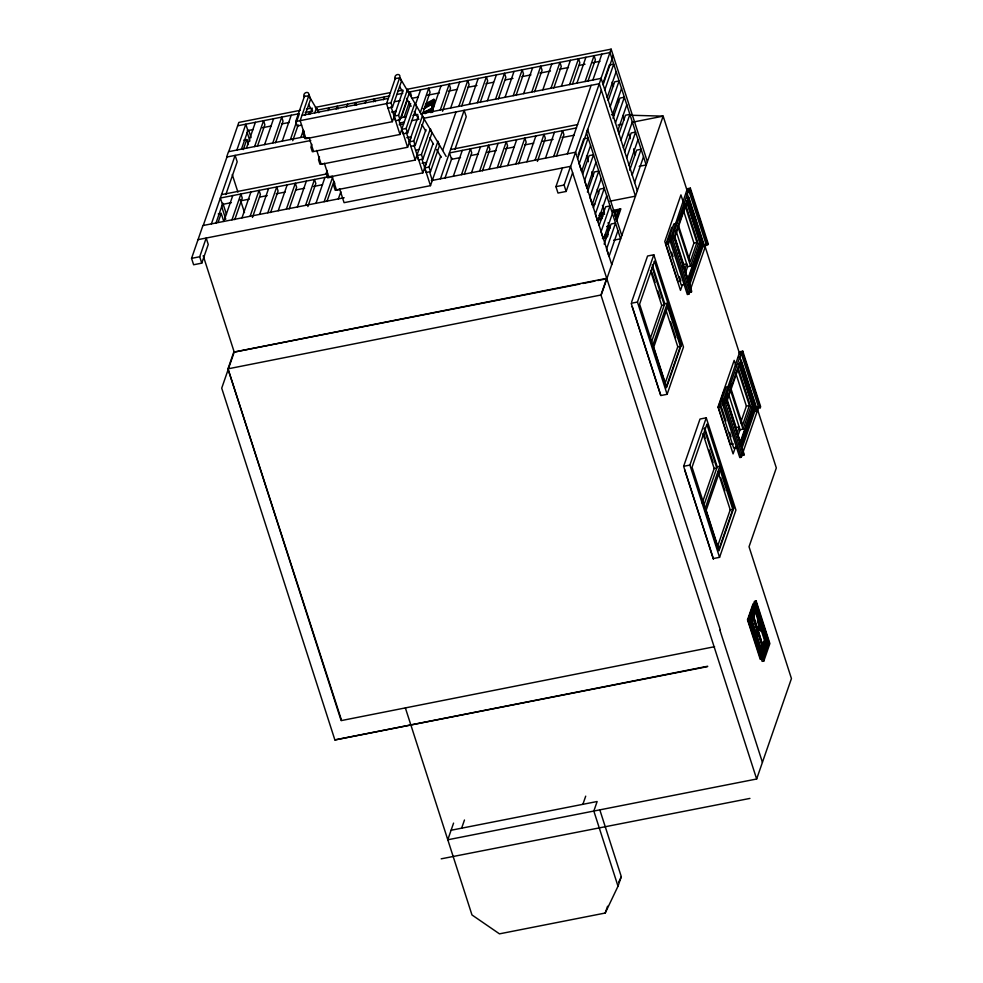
<?xml version="1.0" encoding="UTF-8"?>
<svg xmlns="http://www.w3.org/2000/svg" width="983" height="983" viewBox="0 0 983 983"><rect width="100%" height="100%" fill="white"/><g stroke="black" fill="none" stroke-linecap="round" stroke-linejoin="round"><path stroke-width="1.47" d="M751.159 618.381L756.382 603.292L769.099 642.808L763.877 657.897L751.159 618.381L756.382 603.292M424.201 112.467L431.807 108.142L432.581 102.637L425.258 106.766L425.909 107.577L431.291 104.653L433.282 103.412L432.581 102.637M424.386 112.898L426.339 111.03L427.04 111.804L425.037 113.709M432.692 101.863L425.074 106.336M431.82 108.142L432.876 100.487L425.565 104.628L426.217 105.427L431.598 102.502L430.873 101.753M432.901 106.164L433.282 103.412M432.581 112.418L434.547 100.106L433.859 99.332L431.783 112.099M432.422 109.531L426.954 112.418L426.339 111.03M427.114 105.525L427.2 104.898L427.814 106.299L427.212 104.898M426.954 112.418L430.726 110.035M425.381 104.186L427.507 102.76L428.109 104.149L427.507 102.76L433.859 99.332M427.814 106.299L429.927 104.554M201.773 263.149L199.709 256.747L206.197 238.046L208.249 244.448L201.773 263.149L193.614 264.759L191.562 258.357L202.916 225.549L344.161 197.755M203.248 225.488L226.962 156.997M228.707 151.677L238.82 122.42L300.38 110.305M211.406 223.878L235.121 155.388L237.186 161.79L225.82 194.609M236.866 150.067L245.811 124.214L247.876 130.616L241.413 149.293M215.941 223.153L222.858 203.174M218.214 221.998L221.2 213.372L218.251 213.95M243.28 149.588L246.77 139.525L243.821 140.102M246.45 148.163L255.408 122.297M223.817 221.433L232.774 195.568M254.609 146.565L263.567 120.688L264.869 124.78L257.411 146.332M231.963 219.836L240.921 193.97L242.236 198.05L234.777 219.602M264.611 144.587L273.569 118.722M241.978 217.857L250.935 191.992M272.77 142.99L281.728 117.124L283.03 121.204L275.572 142.756M250.124 216.26L259.082 190.395L260.397 194.474L252.434 217.464M282.268 141.11L291.226 115.244M259.635 214.392L268.592 188.515M301.597 125.16L297.173 126.021L295.723 121.511L304.681 95.646M290.427 139.512L299.385 113.647L237.653 125.787M267.794 212.783L276.751 186.917L278.066 190.997L270.595 212.549M292.737 140.716L298.205 124.915M308.601 96.211L300.147 120.639L305.946 138.689L392.352 121.683L395.989 111.177L391.529 112.062M305.074 115.097L310.554 99.283L309.104 94.773M300.859 137.46L303.342 130.272M308.822 114.47L309.817 111.595M304.325 131.132L303.329 134.007L304.779 138.517L309.19 137.657M310.296 113.881L312.287 108.142M278.226 210.731L287.171 184.865M314.707 113.02L316.207 108.708M341.15 720.613L227.982 368.846L233.757 352.172L579.81 284.075M203.198 255.703L234.212 352.074L221.716 388.162L334.884 739.941L707.527 666.609M286.372 209.121L295.33 183.256L296.645 187.335L289.174 208.9M311.881 144.341L310.886 147.217L312.348 151.738L399.983 134.474L410.673 103.485M328.003 110.686L328.998 107.811M297.407 206.958L306.364 181.093M319.487 156.838L318.492 159.713L319.942 164.235L322.891 163.657M336.161 109.088L337.157 106.213L338.029 108.929M305.566 205.349L314.523 179.484L315.826 183.563L307.863 206.553M346.581 107.036L347.577 104.161M327.179 170.452L326.184 173.315L327.634 177.837L332.057 176.965M315.985 203.297L324.943 177.431M354.74 105.427L355.735 102.551L356.608 105.279M324.144 201.699L332.598 177.259M326.946 201.466L333.913 181.339M334.785 182.949L333.79 185.824L335.24 190.333L339.651 189.461M365.197 103.375L366.192 100.499M338.361 198.898L340.831 191.759M373.356 101.765L374.351 98.89L375.223 101.618M383.358 99.799L384.353 96.924M395.51 77.768L386.552 103.633L392.352 121.683M388.002 108.155L392.426 107.282L390.964 102.76L399.43 78.333M392.426 107.282L401.383 81.417L400.29 78.026M407.527 89.392L408.977 93.913L400.02 119.779L395.608 120.651L394.146 116.129L403.104 90.264M400.02 119.779L398.57 115.257L407.023 90.829M401.211 117.714L407.183 100.463M404.025 117.481L409.493 101.667M406.139 128.478L401.715 129.351L403.165 133.86L407.589 133L406.139 128.478L414.593 104.051M415.625 104.161L420.601 89.785M407.589 133L416.546 107.122L415.821 104.874M418.279 115.982L409.321 141.847L413.732 140.974L422.199 116.547M316.735 150.399L321.195 164.284L407.601 147.278L411.25 136.772L406.778 137.645M420.294 112.615L428.76 88.187L430.062 92.267L422.604 113.819M410.771 146.356L415.195 145.496L424.152 119.631L423.059 116.24M324.353 163.19L328.826 177.075L415.231 160.069L425.971 129.584M432.09 111.632L441.048 85.767M421.424 154.577L430.382 128.712L431.844 133.233L422.887 159.099L418.463 159.959L417.013 155.449L421.424 154.577L422.887 159.099M440.249 110.035L449.206 84.157L450.509 88.249L442.547 111.239M331.984 175.982L336.444 189.866L422.862 172.873L426.499 162.367L422.026 163.239M437.988 141.208L439.438 145.73L430.48 171.595L426.069 172.467L424.607 167.946L433.073 143.518M430.48 171.595L429.03 167.073L437.484 142.646M450.669 107.983L459.626 82.105M339.614 188.785L344.075 202.67L430.48 185.664L440.703 156.15M442.682 150.448L456.014 111.915M458.828 106.373L467.785 80.508L469.1 84.587L461.629 106.139M440.458 178.808L464.173 110.317L466.237 116.719L454.871 149.539M469.247 104.321L478.205 78.456M444.992 178.083L451.91 158.103M477.406 102.723L486.364 76.846L487.679 80.925L480.208 102.49M453.335 176.276L462.28 150.411M461.482 174.667L470.439 148.802L471.754 152.881L464.283 174.433M487.408 100.745L496.366 74.88M495.567 99.148L504.525 73.27L505.84 77.362L498.369 98.914M471.496 172.701L480.454 146.836M479.643 171.091L488.6 145.226L489.915 149.305L482.444 170.858M505.078 97.268L514.035 71.403M513.224 95.67L522.182 69.805L523.497 73.885L516.038 95.437M489.153 169.223L498.111 143.358M497.312 167.614L506.27 141.749L507.572 145.828L500.114 167.393M523.656 93.618L532.614 67.753M531.803 92.009L540.761 66.144L542.075 70.223L534.617 91.775M507.732 165.562L516.689 139.697M515.891 163.964L524.848 138.099L526.163 142.179L518.692 163.731M542.837 89.846L551.795 63.969M550.996 88.237L559.954 62.371L561.268 66.451L553.798 88.003M526.925 161.79L535.882 135.924M535.071 160.192L544.029 134.315L545.344 138.394L537.382 161.396M561.428 86.185L570.386 60.319M569.575 84.575L578.532 58.71L579.847 62.789L572.389 84.354M545.504 158.14L554.461 132.263M576.947 83.125L585.905 57.26M553.662 156.53L562.62 130.665L563.923 134.745L556.464 156.297M585.106 81.528L594.064 55.662L595.379 59.742L587.908 81.294M572.622 172.738L566.147 191.452L557.988 193.049L555.936 186.647L562.411 167.946M592.884 80.004L601.829 54.151M567.412 153.827L591.127 85.337M566.147 191.452L564.082 185.05L570.558 166.336L606.855 278.742L597.848 280.524M601.031 78.407L611.143 49.15L406.962 89.33M420.822 113.856L601.141 78.37L570.693 166.311L198.038 239.643M578.25 154.675L583.73 138.873L588.141 138.001L579.184 163.866L581.604 171.398L590.562 145.533M602.825 83.702L609.3 65.025L613.711 64.153L604.766 90.018M603.095 84.808L613.208 55.552M577.635 158.619L601.35 90.129M607.187 97.55L616.144 71.685M582.649 174.323L589.124 155.646L593.535 154.773L584.578 180.639L586.998 188.171L595.956 162.306M608.219 100.475L614.694 81.786L619.118 80.925L610.16 106.791M612.581 114.323L621.539 88.445M587.404 192.066L594.371 171.951L598.782 171.079L589.825 196.944L592.245 204.476L601.203 178.611M612.974 118.218L619.941 98.103L624.365 97.231L615.407 123.096M617.828 130.628L626.785 104.763M593.413 207.794L599.888 189.105L604.299 188.232L595.354 214.11L597.775 221.63L606.732 195.764M618.995 133.934L625.458 115.257L629.882 114.384L620.924 140.25M623.345 147.782L632.302 121.917M599.114 225.5L605.589 206.823L610.001 205.951L601.043 231.816L603.464 239.348L612.421 213.483M624.684 151.652L631.16 132.975L635.583 132.103L626.626 157.968M629.046 165.5L638.004 139.635M609.534 225.807L606.966 234.691M607.457 233.278L609.902 226.225L606.88 226.409M604.14 244.103L611.107 223.977L615.53 223.116L606.572 248.982L608.993 256.502L617.951 230.636M629.71 170.243L636.677 150.129L641.1 149.256L632.143 175.121M614.744 216.051L615.727 213.2M615.886 217.268L618.774 210.436L612.864 211.603M615.85 218.853L618.774 210.436M616.206 220.131L620.052 209.01M616.587 221.273L620.887 208.851L612.569 210.485M634.563 182.654L643.521 156.788M453.568 823.103L447.793 839.777L756.652 779.003L600.957 295.011L606.732 278.336L234.212 352.074M601.08 295.428L663.156 116.154L631.197 115.257M631.688 301.842L647.564 256.01L653.806 254.781L683.48 347.036L667.113 394.306L660.871 395.535L631.197 303.28L637.439 302.051L653.806 254.781M461.629 828.178L464.468 820.006M679.462 276.592L680.838 280.892L677.852 281.482L665.872 244.239L671.745 227.27M684.881 284.345L681.244 285.058L667.482 242.297L673.846 223.927L676.832 223.338M670.775 237.911L672.261 237.616L689.685 291.754L688.825 294.224L687.338 294.519L669.915 240.38L670.861 236.338L673.846 235.748L691.7 291.263L691.405 292.148L688.407 292.737M671.082 237.026L687.35 188.711L690.336 188.134L708.19 243.649L707.821 244.718L704.836 245.295M688.825 294.224L671.414 240.085L672.261 237.616M672.569 236.731L688.69 190.174L687.203 190.469M691.405 292.148L673.846 235.748M707.821 244.718L689.968 189.191L690.336 188.134M679.658 220.511L684.942 205.25L696.922 242.494L690.189 261.933L678.675 226.115M673.797 238.476L686.92 200.581M674.227 238.93L688.69 197.153L703.779 244.054L689.316 285.832M675.235 240.061L690.324 286.962M650.242 338.644L661.731 305.48L650.463 270.46M651.348 342.465L664.754 303.735L652.233 264.82M652.528 346.065L667.359 303.231L664.754 303.735M682.743 267.339L683.726 264.513L674.51 235.871M684.758 269.588L686.712 263.923L683.726 264.513M688.653 258.345L693.937 243.084L683.799 211.566M685.643 272.34L687.609 266.688L676.12 230.98M682.448 284.714L680.482 290.366L664.778 241.548L680.936 194.892L683.701 203.506M687.609 266.688L690.594 266.098L698.299 243.833L685.458 203.923M687.609 279.75L700.166 243.465L686.404 200.704M687.473 281.777L700.596 243.895L686.748 200.839M688.604 281.556L701.715 243.673L700.596 243.895M688.813 283.276L702.108 244.878L687.412 199.18M690.484 289.457L706.113 244.312L688.69 190.174M664.791 384.255L677.779 346.778L666.044 310.296M680.383 346.262L666.4 386.626L653.72 347.232L667.703 306.856L680.383 346.262L677.779 346.778M683.64 466.311L700.007 419.041L706.249 417.812L735.935 510.066L719.568 557.336L713.326 558.565L683.64 466.311L689.882 465.082L706.249 417.812M733.293 443.923L730.308 444.513L718.327 407.269L724.201 390.3M737.336 447.376L733.687 448.101L719.937 405.328L726.29 386.958L729.288 386.368M582.882 804.315L585.708 796.156M723.218 400.941L724.717 400.646L742.128 454.785L741.28 457.267L739.781 457.562L722.37 403.411L723.304 399.368L726.29 398.779L744.156 454.306L743.848 455.19L740.863 455.768M723.304 399.368L723.525 400.056L739.794 351.754L742.779 351.164L760.645 406.679L760.277 407.748L757.291 408.338L757.66 407.269M741.28 457.267L723.857 403.116L724.717 400.646M725.024 399.762L741.145 353.204L739.646 353.499M743.848 455.19L726.29 398.779M760.277 407.748L742.411 352.221L742.779 351.164M726.793 398.57L728.305 394.22M732.102 383.554L730.664 387.72L742.644 424.963L749.378 405.524L737.852 369.706M726.732 400.106L731.106 387.474M732.077 384.66L737.422 369.227M726.683 401.961L741.145 360.183L756.234 407.085L741.772 448.862M702.194 503.124L714.174 468.51L702.906 433.491M703.791 505.495L717.209 466.778L704.688 427.851M704.971 509.096L719.802 466.261L717.209 466.778M736.722 434.031L739.167 426.966L736.181 427.544L726.965 398.901M740.617 422.776L746.38 406.114L735.788 373.159M737.606 436.784L740.052 429.718L728.563 394.011M735.542 446.823L733.085 453.888L718.008 406.999L734.166 360.356L735.984 366.032M740.052 429.718L743.037 429.129L750.754 406.876L737.914 366.954M739.548 444.242L752.622 406.507L738.86 363.735M740.408 443.407L753.052 406.925L739.191 363.87M740.568 445.987L754.17 406.704L753.052 406.925M741.256 446.307L754.551 407.908L739.855 362.211M742.767 449.993L727.678 403.091L726.191 403.386M742.435 453.9L758.557 407.355L741.145 353.204M717.246 547.298L730.222 509.808L718.02 471.865M732.827 509.292L718.843 549.669L706.175 510.263L720.146 469.899L732.827 509.292L730.222 509.808M405.389 707.969L471.975 914.952L499.475 933.85L605.221 913.035L607.58 906.228M605.221 913.035L618.012 886.211L621.317 876.689L599.925 810.189M747.522 619.831L749.206 619.499L761.923 659.028L760.24 659.36L747.522 619.831L753.027 603.943L754.698 603.623M760.547 658.094L747.916 620.212L754.477 601.277L756.16 600.945L769.873 643.57L763.828 661.043L762.144 661.362L748.432 618.749L750.115 618.418L756.16 600.945M749.279 617.385L753.138 605.123M752.192 616.501L754.993 608.403M751.565 620.506L756.296 606.892L767.514 641.764L762.845 655.256L751.626 620.384M756.357 633.974L757.279 631.295M757.414 630.902L759.269 625.544L760.117 625.372L758.507 631.504L763.103 646.63L762.267 646.802L757.524 632.069L758.372 631.909L763.103 646.63M756.308 635.239L757.696 631.209L752.966 616.488M757.832 630.816L759.687 625.458L754.956 610.738M756.259 636.492L758.114 631.135L753.383 616.402M760.117 625.372L758.262 630.73L753.519 616.009M756.554 636.013L757.954 631.995L762.685 646.716L761.297 650.734M758.544 630.25L759.945 626.232L764.676 640.953L762.82 646.322M756.517 637.267L758.372 631.909M761.432 648.067L763.84 641.125M762.267 646.802L763.238 646.236M761.665 651.913L765.524 640.793L755.792 610.566L751.946 621.686L751.11 621.846M762.476 654.076L766.679 641.924L755.46 607.052M763.336 656.804L768.288 642.513L756.074 604.545M749.931 798.417L441.195 858.835M756.652 779.003L791.438 678.553L749.034 546.745L776.324 467.933L757.549 409.542M618.762 882.046L621.317 876.689M714.567 646.703L341.605 720.527L227.982 368.846L228.904 367.384M423.71 108.757L427.9 105.672M425.909 107.577L423.82 109.248L423.169 108.449M426.253 111.644L431.721 108.757A198.64 76.772 58 0 1 430.935 112.701M428.195 103.534L431.881 101.777M334.884 739.941L707.649 666.253M227.982 368.846L600.957 295.011M719.9 630.115L762.427 762.329M308.797 95.67L303.907 96.629L303.907 94.724A2.617 2.027 -30.5 0 1 308.797 93.766L308.797 95.67L318.824 112.713M399.86 77.743L394.969 78.714L394.969 76.809A2.617 2.027 -30.5 0 1 399.86 75.838L399.86 77.743L446.135 156.42M306.377 109.125L310.886 108.241M315.383 107.356L390.448 92.574M397.955 91.1L402.465 90.215M305.209 112.492L312.717 111.018M318.725 109.838L389.796 95.855M396.788 94.466L402.797 93.287M408.805 92.107L609.988 52.541L646.15 164.96L639.208 166.324M301.965 115.38L388.371 98.386M247.224 130.714L253.221 129.535M262.24 127.765L271.247 125.984M281.752 123.919L289.26 122.445M394.355 101.765L400.351 100.585M412.369 98.214L418.365 97.034M427.384 95.265L439.389 92.906M448.395 91.124L457.402 89.355M467.908 87.29L476.927 85.509M485.934 83.739L493.441 82.265M505.446 79.906L512.954 78.419M521.961 76.649L530.967 74.88M539.974 73.111L550.48 71.034M559.499 69.265L568.506 67.495M579.012 65.431L585.02 64.239M592.528 62.765L600.023 61.29M295.723 121.511L390.964 102.76M394.146 116.129L398.57 115.257M305.123 136.625L228.486 151.701L226.631 157.059L310.775 140.495M399.786 117.985L405.795 116.805M413.007 115.392L417.824 114.446M399.442 123.059L403.939 122.162M411.459 120.688L418.967 119.213M423.476 118.329L599.286 83.727L635.46 196.158L609.915 201.183M399.147 124.853L403.62 123.969M415.895 150.153L418.869 149.563M221.531 194.634L327.585 173.77M450.656 149.551L577.623 124.571M330.386 176.362L220.364 198.013L222.428 204.415L231.386 202.645M576.456 127.937L449.489 152.918L451.553 159.32L460.511 157.563M618.086 125.025L622.595 124.141M633.113 122.076L663.156 116.154L687.584 192.054M240.344 200.888L249.313 199.119M259.77 197.067L267.229 195.592M276.198 193.835L285.156 192.066M295.613 190.014L304.57 188.244M313.54 186.487L322.498 184.718M470.968 155.498L478.438 154.036M487.408 152.267L496.366 150.51M505.323 148.74L514.293 146.983M524.738 144.919L533.708 143.162M542.665 141.392L553.122 139.34M562.079 137.571L574.035 135.224M424.607 167.946L429.03 167.073M431.316 180.602L575.571 152.218L611.745 264.648M191.562 258.357L199.709 256.747M555.936 186.647L564.082 185.05M591.877 204.734L594.887 204.145M686.982 189.78L689.968 189.191M685.851 194.351L687.35 194.056L704.762 248.208M600.035 212.955L604.508 212.07M599.581 214.208L604.004 213.336M598.745 215.375L604.619 214.22M613.429 212.488L617.84 211.615M687.019 197.976L688.518 197.681M599.741 216.346L602.653 215.781M598.536 217.403L602.898 216.555M597.922 219.283L602.395 218.398M597.111 220.266L601.461 219.406M607.003 226.79L609.902 226.225M605.43 235.109L608.342 234.532M604.606 235.441L607.568 234.851M603.427 236.891L607.924 236.006M602.395 238.218L606.855 237.333M613.638 240.171L620.58 238.808L586.47 132.779L587.637 129.4L621.748 235.428M670.553 237.222L673.539 236.633M669.915 240.38L671.414 240.085M667.482 242.297L671.119 241.585M665.872 244.239L668.858 243.649M693.937 243.084L696.922 242.494M698.299 243.833L700.166 243.465M702.108 244.878L703.595 244.583M704.614 244.607L706.113 244.312M582.821 283.473L594.838 281.113M688.186 292.049L689.685 291.754M661.731 305.48L664.324 304.976L652.122 267.032M739.425 352.811L742.411 352.221M738.307 357.382L739.794 357.099L757.217 411.238L755.718 411.533M722.996 400.253L725.982 399.663M722.37 403.411L723.857 403.116M719.937 405.328L723.574 404.615M718.327 407.269L721.313 406.679M746.38 406.114L749.378 405.524M750.754 406.876L752.622 406.507M754.551 407.908L756.05 407.613M757.07 407.638L758.557 407.355M714.174 468.51L716.779 468.006L704.098 428.6M760.363 626.146L759.269 625.544M764.676 640.953L765.524 640.793M451.086 830.254L597.136 801.514L593.83 811.049L618.012 886.211M611.401 114.704L614.449 114.79M768.288 642.513L769.099 642.808M429.153 102.416L429.89 103.166M428.858 104.554L429.583 105.304M430.566 103.891L431.291 104.653M429.718 110.01L430.443 110.772M399.602 86.578L402.686 91.824M406.532 98.374L411.164 106.25M414.248 111.484L418.107 118.046M421.965 124.608L425.823 131.157M429.669 137.718L433.528 144.268M436.612 149.514L441.244 157.378M308.527 104.493L312.385 111.054M606.732 278.336L720.342 630.017M704.958 246.069L739.707 354.077M677.754 226.188L690.594 266.098M730.197 389.219L743.037 429.129M611.143 49.15L647.318 161.581M671.622 252.238L673.011 256.538M721.768 408.105L725.921 421.007M729.607 432.459L730.983 436.759M612.114 82.081L613.515 86.43M617.717 99.504L618.651 102.416M622.853 115.478L624.254 119.84M628.469 132.914L630.336 138.726M633.605 148.888L635.473 154.7M601.141 78.37L637.316 190.8M667.359 303.231L681.121 346.004M719.802 466.261L733.564 509.034M670.627 321.994L675.726 337.857M720.76 477.824L724.938 490.8M651.913 272.426L655.133 282.416M657.885 290.968L660.171 298.095M703.902 434.044L705.278 438.32M708.952 449.723L713.08 462.563M757.352 620.973L760.596 631.049M752.548 616.574L756.849 629.956M750.115 618.418L763.828 661.043M749.267 623.05L755.386 642.034M652.982 347.49L665.823 387.413M705.438 510.521L717.823 549.018M637.439 302.051L667.113 394.306M689.882 465.082L719.568 557.336M586.544 155.928L588.412 161.74M591.68 171.902L593.081 176.264M597.283 189.338L598.684 193.688M602.419 205.312L604.299 211.124M608.035 222.736L609.902 228.548M632.143 306.635L660.687 395.375M684.623 469.763L713.425 559.278M410.169 91.837L411.484 95.929M429.62 172.086L432.299 180.405M422.002 159.283L430.48 185.664M413.732 140.974L415.195 145.496M413.929 145.103L422.862 172.873M406.298 132.3L415.231 160.069M398.668 119.508L407.601 147.278M391.05 106.717L399.983 134.474M317.067 108.4L318.148 111.779M309.104 137.595L313.577 151.48M248.76 130.383L251.095 137.645M247.126 132.312L249.928 141.024M246.77 139.525L248.38 144.538M232.271 174.581L237.911 192.103M240.257 199.402L244.484 212.549M223.19 204.243L226.459 214.405M221.556 206.16L225.758 219.234M221.2 213.372L223.62 220.905M654.432 261.318L639.601 304.152L666.486 387.757L681.33 344.922L654.432 261.318M706.875 424.361L692.044 467.195L718.942 550.799L733.773 507.965L706.875 424.361"/></g></svg>
